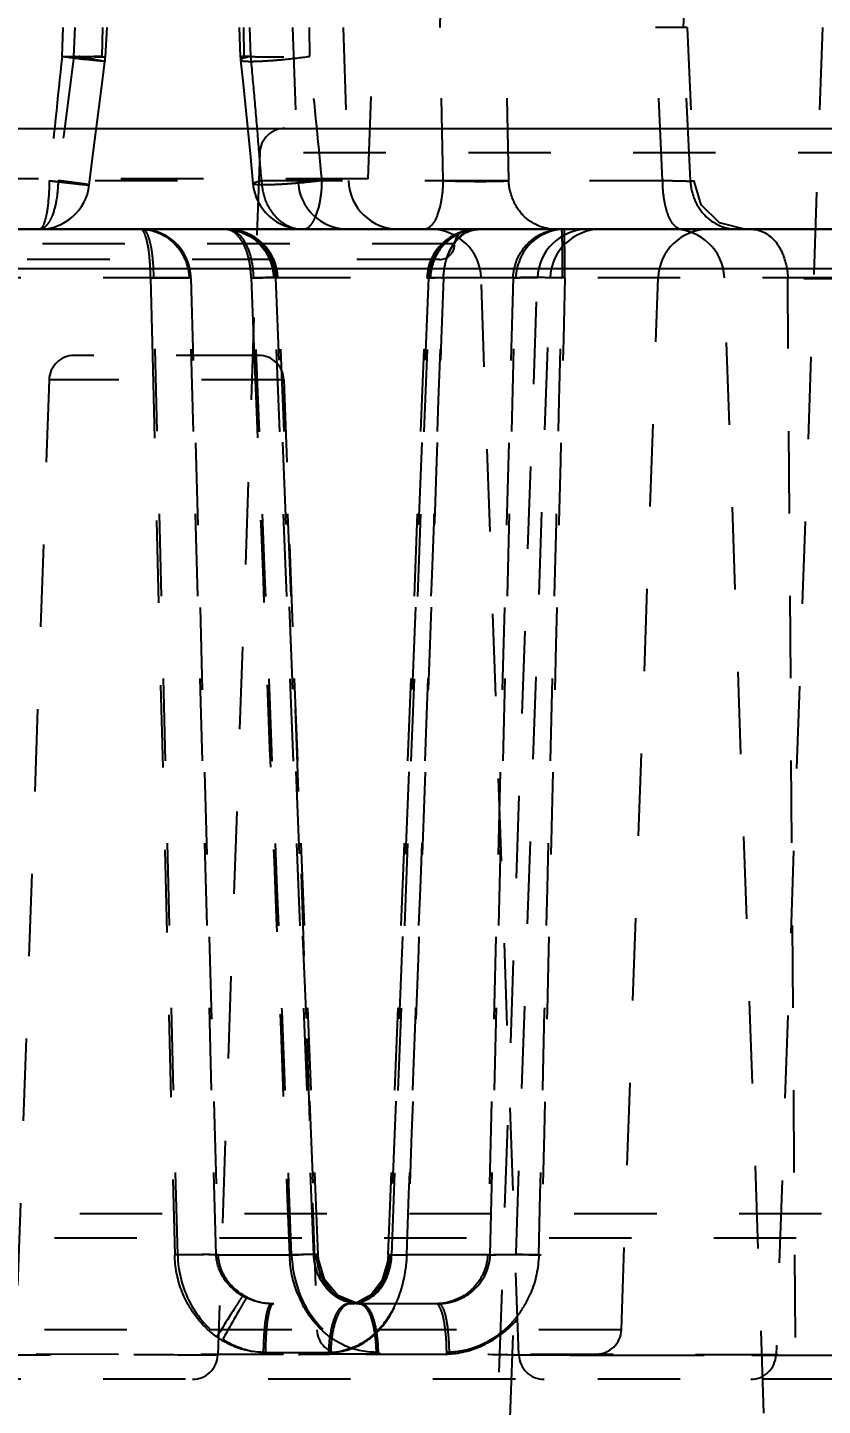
# Model space of a CAD drawing. Header units: millimetres. Extents: x -1265 to 1982, y -12197 to 1934.
# Drawn here: x 261.42 to 277.18, y -314.42 to -287.1 of the extents above; entities that cross this region are included whole.
import ezdxf

# ---------------------------------------------------------------- set-up
doc = ezdxf.new("R2010")
doc.units = ezdxf.units.MM
doc.header["$LTSCALE"] = 16.335
doc.header["$PDMODE"] = 3
doc.header["$PDSIZE"] = 0.3125
doc.linetypes.add('HIDDEN', pattern=[0.2, 0.1, -0.1])
doc.layers.get('0').update_dxf_attribs({"linetype": 'CONTINUOUS'})
doc.layers.get('Defpoints').update_dxf_attribs({"linetype": 'CONTINUOUS'})
doc.layers.add('DEFAULT_2', color=8, linetype='HIDDEN')
doc.styles.get("Standard").update_dxf_attribs({"font": 'txt', "width": 0.8})
doc.dimstyles.new('11', dxfattribs={"dimtxt": 8, "dimasz": 8, "dimexe": 0, "dimexo": 0, "dimgap": 0, "dimtad": 0, "dimdsep": 46, "dimtxsty": 'Standard', "dimcen": 0, "dimclrd": 4, "dimclre": 4, "dimclrt": 6, "dimazin": 0, "dimtp": 0.01, "dimtm": 0.01, "dimtfac": 1, "dimtofl": 0, "dimtmove": 0, "dimatfit": 3, "dimfxl": 0, "dimtolj": 1, "dimarcsym": 0})

# ---------------------------------------------------------------- blocks, each defined once
blk = doc.blocks.new('*D82')
at = {"color": 4, "lineweight": -2}
for p, q in [((302.177, -214.102), (252.55, -214.102)), ((252.55, -222.102), (252.55, -234.926)), ((252.55, -283.102), (252.55, -245.593)), ((347.649, -291.102), (252.55, -291.102))]:
    blk.add_line(p, q, dxfattribs=at)
at = {"color": 4}
for points in [[(251.216, -222.102), (253.883, -222.102), (252.55, -214.102)], [(251.216, -283.102), (253.883, -283.102), (252.55, -291.102)]]:
    blk.add_solid(points, dxfattribs=at)
at = {"layer": 'Defpoints', "color": 0}
for p in [(302.177, -214.102), (252.55, -291.102), (347.649, -291.102)]:
    blk.add_point(p, dxfattribs=at)
at = {"color": 6, "insert": (252.55, -240.259), "char_height": 8, "attachment_point": 5, "rotation": 90}
blk.add_mtext('\\A1;77', dxfattribs=at)
blk = doc.blocks.new('*D83')
at = {"color": 4, "lineweight": -2}
for p, q in [((185.186, -289.102), (324.733, -289.102)), ((324.733, -297.102), (324.733, -352.099)), ((324.733, -401.102), (324.733, -365.966)), ((185.186, -409.102), (324.733, -409.102))]:
    blk.add_line(p, q, dxfattribs=at)
at = {"color": 4}
for points in [[(323.4, -297.102), (326.067, -297.102), (324.733, -289.102)], [(323.4, -401.102), (326.067, -401.102), (324.733, -409.102)]]:
    blk.add_solid(points, dxfattribs=at)
at = {"layer": 'Defpoints', "color": 0}
for p in [(185.186, -289.102), (185.186, -409.102), (324.733, -409.102)]:
    blk.add_point(p, dxfattribs=at)
at = {"color": 6, "insert": (324.733, -359.033), "char_height": 8, "attachment_point": 5, "rotation": 90}
blk.add_mtext('\\A1;120', dxfattribs=at)

msp = doc.modelspace()

# ---------------------------------------------------------------- linework, layer by layer
at = {"color": 7, "linetype": 'Continuous'}
for p, q in [((-119.823, -291.102), (302.177, -291.102)), ((281.55, -291.888), (258.814, -291.888))]:
    msp.add_line(p, q, dxfattribs=at)
at = {"layer": 'DEFAULT_2', "color": 8, "linetype": 'HIDDEN'}
for p, q in [((274.906, -278.089), (274.496, -287.102)), ((269.6, -287.102), (269.774, -278.092)), ((271.075, -278.092), (270.901, -287.102)), ((274.281, -278.092), (273.871, -287.102)), ((274.423, -287.102), (274.833, -278.092)), ((268.177, -290.102), (268.318, -286.067)), ((262.121, -287.102), (262.106, -287.675)), ((262.342, -287.674), (262.368, -287.102)), ((262.908, -287.102), (262.894, -287.675)), ((262.993, -287.102), (262.966, -287.685)), ((265.617, -287.102), (265.64, -287.68)), ((265.702, -287.102), (265.713, -287.675)), ((265.85, -287.675), (265.829, -287.102)), ((266.677, -287.102), (266.783, -290.137)), ((267.003, -287.102), (267.014, -287.675)), ((267.677, -287.102), (267.783, -290.137)), ((269.659, -290.137), (269.6, -287.102)), ((270.96, -290.137), (270.901, -287.102)), ((274.009, -290.137), (273.871, -287.102)), ((274.496, -287.102), (273.871, -287.102)), ((274.561, -290.137), (274.423, -287.102)), ((274.496, -287.102), (274.634, -290.148)), ((277.177, -287.102), (276.258, -313.42)), ((262.894, -287.675), (262.966, -287.685)), ((262.915, -288.105), (262.959, -287.772)), ((265.64, -287.68), (265.713, -287.675)), ((265.645, -287.746), (265.689, -288.16)), ((265.689, -288.16), (265.834, -289.596)), ((266.526, -289.102), (277.828, -289.102)), ((266.026, -289.585), (265.194, -313.42)), ((265.834, -289.596), (265.891, -290.196)), ((278.328, -289.585), (266.026, -289.585)), ((268.176, -290.102), (260.179, -290.102)), ((252.962, -290.137), (274.561, -290.137)), ((274.561, -290.137), (274.634, -290.148)), ((269.888, -291.392), (254.866, -291.392)), ((269.587, -291.702), (255.167, -291.702)), ((290.694, -292.067), (164.873, -292.067)), ((263.863, -292.067), (263.901, -293.609)), ((264.4, -311.437), (263.921, -292.067)), ((265.163, -311.437), (264.627, -292.067)), ((264.662, -292.067), (265.199, -311.437)), ((265.855, -292.067), (265.916, -293.606)), ((267.098, -311.437), (266.302, -292.067)), ((266.388, -292.061), (266.303, -292.067)), ((266.34, -292.061), (267.136, -311.431)), ((267.182, -311.431), (266.388, -292.061)), ((268.573, -311.432), (269.34, -292.063)), ((269.368, -292.063), (268.604, -311.432)), ((268.642, -311.437), (269.406, -292.067)), ((269.376, -292.067), (269.34, -292.063)), ((269.368, -292.063), (269.406, -292.067)), ((270.194, -337.52), (271.781, -292.067)), ((270.315, -326.82), (271.529, -292.067)), ((271.16, -313.42), (270.415, -292.067)), ((271.047, -292.067), (270.541, -311.437)), ((270.592, -311.437), (271.101, -292.067)), ((273.194, -312.92), (273.922, -292.067)), ((277.16, -347.22), (275.234, -292.067)), ((277.045, -368.607), (276.492, -292.085)), ((266.003, -293.602), (262.351, -293.602)), ((263.901, -293.609), (264.342, -311.437)), ((261.852, -294.085), (261.194, -312.92)), ((266.503, -294.085), (261.852, -294.085)), ((266.503, -294.085), (267.16, -312.92)), ((283.694, -310.62), (260.66, -310.62)), ((283.194, -311.102), (261.16, -311.102)), ((265.163, -311.437), (267.145, -311.437)), ((267.098, -311.437), (267.182, -311.431)), ((267.136, -311.431), (267.136, -311.431)), ((267.182, -311.431), (267.182, -311.431)), ((268.61, -311.437), (268.573, -311.432)), ((268.573, -311.432), (268.573, -311.432)), ((268.642, -311.437), (268.604, -311.432)), ((270.592, -311.437), (268.61, -311.437)), ((269.57, -312.402), (266.253, -312.402)), ((273.194, -312.92), (255.16, -312.92)), ((286.096, -313.42), (255.66, -313.402)), ((266.096, -313.367), (267.431, -313.367)), ((268.333, -313.411), (269.026, -313.402)), ((269.026, -313.402), (269.732, -313.411)), ((272.177, -313.42), (272.697, -313.42)), ((272.697, -313.42), (273.201, -313.42)), ((273.201, -313.42), (275.781, -313.42)), ((275.781, -313.42), (276.007, -313.42)), ((276.007, -313.42), (279.01, -313.42)), ((290.694, -313.902), (261.16, -313.902))]:
    msp.add_line(p, q, dxfattribs=at)
for points in [[(262.649, -290.222), (262.732, -289.541), (262.915, -288.105)], [(275.633, -291.102), (275.139, -290.972), (274.775, -290.614), (274.634, -290.148)], [(268, -312.402), (267.83, -312.384), (267.48, -312.203), (267.236, -311.865), (267.135, -311.431)], [(268.051, -312.402), (267.942, -312.395), (267.576, -312.243), (267.311, -311.925), (267.188, -311.519), (267.181, -311.431)], [(268.574, -311.432), (268.56, -311.579), (268.447, -311.946), (268.236, -312.227), (267.955, -312.379), (267.775, -312.402)], [(268.604, -311.432), (268.599, -311.513), (268.502, -311.897), (268.304, -312.197), (268.037, -312.367), (267.819, -312.402)]]:
    msp.add_lwpolyline(points, dxfattribs=at)
for centre, radius, start, end in [((523.699, -315.804), 263.098, 173.86243, 174.40152), ((456.846, -313.545), 196.217, 172.42366, 173.14862), ((262.654, -261.344), 26.337, 268.8079, 269.5343), ((267.864, -244.009), 44.043, 262.4917, 263.1032), ((261.967, -287.64), 1, 352.4038, 357.396), ((266.64, -287.64), 1, 182.2866, 186.1193), ((39.262, -308.369), 227.532, 5.01177, 5.21828), ((265.398, -276.039), 11.747, 275.4246, 277.9074), ((73.682, -308.331), 194.432, 5.36926, 6.09852), ((13.772, -310.604), 253.12, 4.82526, 5.01175), ((266.526, -289.602), 0.5, 90, 178), ((-18.263, -313.308), 285.268, 4.65902, 4.82525), ((261.656, -290.102), 1, 270, 353.1276), ((266.887, -290.102), 1, 185.3905, 270), ((267.783, -290.102), 1, 182, 270), ((268.783, -290.102), 1, 182, 270), ((276.341, -290.106), 2.332, 180.7673, 182.8289), ((265.341, -292.102), 1, 2.3451, 89.997), ((265.388, -292.102), 1, 2.3412, 89.9971), ((270.339, -292.102), 1, 90.003, 177.7417), ((270.368, -292.102), 1, 90.003, 177.7489), ((269.415, -292.102), 1, 2, 90), ((270.188, -291.402), 0.3, 90, 178), ((270.369, -292.043), 0.94, 115.6849, 119.9073), ((272.528, -292.102), 1, 90, 178), ((272.781, -292.102), 1, 90, 178), ((272.009, -292.01), 0.908, 90.0338, 97.3577), ((274.922, -292.102), 1, 90, 178), ((274.235, -292.102), 1, 2, 90), ((269.587, -291.402), 0.3, 270, 358), ((263.613, -292.092), 1.012, 23.2438, 30.2396), ((270.45, -292.104), 1.044, 155.5944, 162.4285), ((270.417, -292.09), 1.008, 149.7805, 155.5956), ((270.934, -292.054), 1.266, 161.2442, 164.7426), ((270.814, -292.013), 1.14, 157.8334, 161.2431), ((271.308, -292.131), 1.648, 172.4735, 177.7772), ((269.104, -309.922), 17.863, 88.5155, 88.749), ((268.837, -320.283), 28.227, 88.3258, 88.5188), ((271.388, -312.054), 19.996, 89.4166, 89.6079), ((271.321, -317.858), 25.8, 88.4438, 89.4003), ((262.351, -294.102), 0.5, 90, 178), ((266.003, -294.102), 0.5, 2, 90), ((269.001, -311.343), 2.387, 182.2511, 184.6365), ((270.826, -337.629), 26.202, 88.402, 89.4236), ((268.78, -311.417), 2.153, 201.5807, 207.6683), ((269.521, -311.413), 2.03, 323.7485, 337.4657), ((268.048, -311.569), 0.833, 254.6613, 269.9297), ((269.581, -311.456), 1.957, 315.5789, 323.7167), ((268.473, -311.634), 1.776, 222.2528, 231.3066), ((267.66, -312.902), 0.5, 182, 270), ((268.41, -311.71), 1.678, 231.3492, 236.3334), ((267.187, -311.806), 1.63, 313.0873, 318.0406), ((267.121, -311.746), 1.72, 318.0208, 320.6164), ((269.617, -311.49), 1.907, 309.9519, 315.5524), ((272.694, -312.902), 0.5, 270, 358), ((264.694, -313.402), 0.5, 270, 358), ((267.396, -312.117), 1.25, 270.0632, 281.5786), ((271.66, -313.402), 0.5, 182, 270), ((275.758, -313.402), 0.5, 270, 358)]:
    msp.add_arc(centre, radius, start, end, dxfattribs=at)
for points, knots in [([(262.747, -287.734), (262.716, -287.729), (262.58, -287.708), (262.445, -287.689), (262.342, -287.675)], [0, 0, 0, 0, 0.236048, 1, 1, 1, 1]), ([(262.894, -287.675), (262.868, -287.676), (262.717, -287.681), (262.565, -287.68), (262.44, -287.679)], [0, 0, 0, 0, 0.173226, 1, 1, 1, 1]), ([(262.958, -287.772), (262.956, -287.774), (262.944, -287.771), (262.925, -287.773), (262.891, -287.768), (262.824, -287.763), (262.717, -287.75), (262.626, -287.74), (262.575, -287.734)], [0, 0, 0, 0, 0.020961, 0.076098, 0.164143, 0.283588, 0.604767, 1, 1, 1, 1]), ([(262.748, -287.734), (262.777, -287.738), (262.825, -287.747), (262.899, -287.756), (262.924, -287.767), (262.961, -287.768), (262.958, -287.772)], [0, 0, 0, 0, 0.405243, 0.725247, 0.932002, 1, 1, 1, 1]), ([(262.966, -287.685), (262.966, -287.69), (262.938, -287.685), (262.906, -287.692), (262.834, -287.688), (262.783, -287.688), (262.753, -287.687)], [0, 0, 0, 0, 0.066171, 0.258701, 0.573649, 1, 1, 1, 1]), ([(265.85, -287.675), (265.821, -287.676), (265.769, -287.677), (265.708, -287.679), (265.673, -287.679), (265.655, -287.681), (265.647, -287.679), (265.64, -287.681), (265.64, -287.68)], [0, 0, 0, 0, 0.427252, 0.742731, 0.854802, 0.93526, 0.983753, 1, 1, 1, 1]), ([(265.646, -287.746), (265.646, -287.753), (265.673, -287.764), (265.718, -287.768), (265.801, -287.773), (265.959, -287.772), (266.199, -287.761), (266.4, -287.744), (266.507, -287.734)], [0, 0, 0, 0, 0.022856, 0.079048, 0.173113, 0.300273, 0.629432, 1, 1, 1, 1]), ([(265.85, -287.675), (265.81, -287.683), (265.744, -287.7), (265.676, -287.718), (265.655, -287.734)], [0, 0, 0, 0, 0.609125, 1, 1, 1, 1]), ([(266.503, -287.687), (266.344, -287.689), (266.081, -287.689), (265.817, -287.684), (265.713, -287.675)], [0, 0, 0, 0, 0.604262, 1, 1, 1, 1]), ([(262.03, -290.137), (262.029, -290.261), (262.009, -290.493), (261.945, -290.764), (261.866, -290.936), (261.793, -291.045), (261.708, -291.102), (261.656, -291.102)], [0, 0, 0, 0, 0.340316, 0.635836, 0.756212, 0.855737, 1, 1, 1, 1]), ([(261.856, -290.137), (261.855, -290.299), (261.838, -290.58), (261.794, -290.861), (261.754, -290.974)], [0, 0, 0, 0, 0.574979, 1, 1, 1, 1]), ([(261.856, -290.137), (261.942, -290.147), (262.072, -290.162), (262.244, -290.182), (262.367, -290.196), (262.476, -290.208), (262.551, -290.214), (262.604, -290.22), (262.621, -290.219), (262.652, -290.226), (262.648, -290.222)], [0, 0, 0, 0, 0.32765, 0.493995, 0.651671, 0.791861, 0.903834, 0.945823, 0.976661, 1, 1, 1, 1]), ([(262.648, -290.222), (262.644, -290.218), (262.621, -290.219), (262.583, -290.208), (262.519, -290.201), (262.439, -290.189), (262.345, -290.177), (262.208, -290.159), (262.102, -290.146), (262.03, -290.137)], [0, 0, 0, 0, 0.026788, 0.095283, 0.199044, 0.331559, 0.485798, 0.653906, 1, 1, 1, 1]), ([(265.892, -290.196), (265.89, -290.19), (265.912, -290.176), (265.964, -290.16), (266.021, -290.146), (266.063, -290.137)], [0, 0, 0, 0, 0.09615, 0.31332, 1, 1, 1, 1]), ([(267.261, -290.137), (267.13, -290.153), (266.921, -290.176), (266.633, -290.2), (266.406, -290.214), (266.202, -290.222), (266.047, -290.223), (265.95, -290.217), (265.907, -290.207), (265.893, -290.2), (265.892, -290.196)], [0, 0, 0, 0, 0.288432, 0.457428, 0.629134, 0.783556, 0.900446, 0.971324, 0.990412, 1, 1, 1, 1]), ([(266.063, -290.137), (266.064, -290.183), (266.079, -290.361), (266.135, -290.537), (266.199, -290.654)], [0, 0, 0, 0, 0.254836, 1, 1, 1, 1]), ([(266.887, -291.102), (266.939, -291.102), (267.024, -291.045), (267.097, -290.936), (267.176, -290.764), (267.24, -290.493), (267.259, -290.261), (267.261, -290.137)], [0, 0, 0, 0, 0.144263, 0.243788, 0.364164, 0.659684, 1, 1, 1, 1]), ([(269.659, -290.137), (269.657, -290.258), (269.637, -290.489), (269.566, -290.797), (269.457, -291.016), (269.336, -291.102), (269.285, -291.102)], [0, 0, 0, 0, 0.330807, 0.636907, 0.859447, 1, 1, 1, 1]), ([(269.659, -290.137), (269.914, -290.147), (270.276, -290.154), (270.71, -290.149), (270.889, -290.144), (270.96, -290.137)], [0, 0, 0, 0, 0.588071, 0.83494, 1, 1, 1, 1]), ([(271.887, -291.102), (271.652, -291.102), (271.274, -290.933), (271.022, -290.51), (270.964, -290.26), (270.96, -290.137)], [0, 0, 0, 0, 0.483041, 0.746594, 1, 1, 1, 1]), ([(274.633, -290.148), (274.633, -290.151), (274.611, -290.148), (274.587, -290.153), (274.529, -290.151), (274.458, -290.151), (274.366, -290.148), (274.215, -290.145), (274.094, -290.14), (274.009, -290.137)], [0, 0, 0, 0, 0.017417, 0.068701, 0.154074, 0.272226, 0.419639, 0.59257, 1, 1, 1, 1]), ([(274.067, -290.633), (274.059, -290.6), (274.032, -290.464), (274.017, -290.326), (274.012, -290.221)], [0, 0, 0, 0, 0.24426, 1, 1, 1, 1]), ([(274.561, -290.137), (274.565, -290.26), (274.623, -290.51), (274.876, -290.933), (275.254, -291.102), (275.488, -291.102)], [0, 0, 0, 0, 0.253406, 0.516959, 1, 1, 1, 1]), ([(274.383, -291.102), (274.312, -291.102), (274.203, -290.995), (274.118, -290.823), (274.082, -290.701), (274.067, -290.633)], [0, 0, 0, 0, 0.362529, 0.646335, 1, 1, 1, 1]), ([(261.754, -290.974), (261.742, -291.007), (261.723, -291.058), (261.676, -291.102), (261.656, -291.102)], [0, 0, 0, 0, 0.639048, 1, 1, 1, 1]), ([(263.762, -291.231), (263.756, -291.212), (263.739, -291.163), (263.7, -291.102), (263.665, -291.102)], [0, 0, 0, 0, 0.359941, 1, 1, 1, 1]), ([(263.665, -291.102), (263.828, -291.102), (264.162, -291.193), (264.404, -291.439), (264.487, -291.582)], [0, 0, 0, 0, 0.495985, 1, 1, 1, 1]), ([(264.662, -292.067), (264.654, -291.819), (264.45, -291.314), (263.942, -291.102), (263.701, -291.102)], [0, 0, 0, 0, 0.50676, 1, 1, 1, 1]), ([(263.701, -291.102), (263.738, -291.102), (263.79, -291.172), (263.824, -291.271), (263.858, -291.391), (263.885, -291.535), (263.911, -291.763), (263.918, -291.943), (263.922, -292.067)], [0, 0, 0, 0, 0.109406, 0.202774, 0.324235, 0.469833, 0.635224, 1, 1, 1, 1]), ([(265.341, -291.102), (265.583, -291.102), (266.09, -291.314), (266.294, -291.819), (266.302, -292.067)], [0, 0, 0, 0, 0.49324, 1, 1, 1, 1]), ([(265.811, -291.692), (265.792, -291.61), (265.745, -291.458), (265.637, -291.268), (265.503, -291.137), (265.392, -291.102), (265.341, -291.102)], [0, 0, 0, 0, 0.31662, 0.588319, 0.810417, 1, 1, 1, 1]), ([(265.388, -291.102), (265.457, -291.102), (265.612, -291.172), (265.767, -291.398), (265.871, -291.707), (265.897, -291.943), (265.9, -292.067)], [0, 0, 0, 0, 0.174804, 0.399295, 0.682048, 1, 1, 1, 1]), ([(269.377, -292.067), (269.385, -291.819), (269.59, -291.314), (270.097, -291.102), (270.339, -291.102)], [0, 0, 0, 0, 0.506556, 1, 1, 1, 1]), ([(269.667, -292.067), (269.672, -291.942), (269.708, -291.7), (269.856, -291.384), (270.081, -291.16), (270.276, -291.102), (270.368, -291.102)], [0, 0, 0, 0, 0.288734, 0.556217, 0.790158, 1, 1, 1, 1]), ([(270.339, -291.102), (270.271, -291.102), (270.127, -291.135), (270.011, -291.222), (269.959, -291.274)], [0, 0, 0, 0, 0.482213, 1, 1, 1, 1]), ([(272.063, -291.102), (271.821, -291.102), (271.313, -291.314), (271.109, -291.819), (271.101, -292.067)], [0, 0, 0, 0, 0.493444, 1, 1, 1, 1]), ([(272.008, -291.102), (272.005, -291.102), (272.012, -291.122), (272.008, -291.142), (272.014, -291.191), (272.014, -291.226), (272.015, -291.246)], [0, 0, 0, 0, 0.064795, 0.256412, 0.569821, 1, 1, 1, 1]), ([(272.072, -292.067), (272.072, -291.943), (272.072, -291.764), (272.07, -291.536), (272.069, -291.391), (272.069, -291.274), (272.066, -291.193), (272.065, -291.147), (272.062, -291.122), (272.064, -291.112), (272.061, -291.102), (272.063, -291.102)], [0, 0, 0, 0, 0.384734, 0.558176, 0.709174, 0.832759, 0.924295, 0.957032, 0.980727, 0.995118, 1, 1, 1, 1]), ([(275.785, -291.102), (275.976, -291.102), (276.283, -291.313), (276.449, -291.716), (276.491, -291.962), (276.492, -292.085)], [0, 0, 0, 0, 0.437999, 0.717285, 1, 1, 1, 1]), ([(263.845, -291.693), (263.842, -291.646), (263.826, -291.49), (263.797, -291.335), (263.762, -291.231)], [0, 0, 0, 0, 0.298897, 1, 1, 1, 1]), ([(266.266, -291.692), (266.246, -291.644), (266.15, -291.46), (265.994, -291.308), (265.86, -291.23)], [0, 0, 0, 0, 0.254209, 1, 1, 1, 1]), ([(269.959, -291.274), (269.939, -291.294), (269.857, -291.387), (269.795, -291.496), (269.759, -291.583)], [0, 0, 0, 0, 0.23566, 1, 1, 1, 1]), ([(272.015, -291.246), (272.015, -291.269), (272.018, -291.381), (272.018, -291.493), (272.019, -291.582)], [0, 0, 0, 0, 0.202767, 1, 1, 1, 1]), ([(263.863, -292.067), (263.863, -292.035), (263.859, -291.91), (263.853, -291.785), (263.845, -291.693)], [0, 0, 0, 0, 0.255407, 1, 1, 1, 1]), ([(265.856, -292.067), (265.854, -291.972), (265.842, -291.846), (265.818, -291.722), (265.811, -291.692)], [0, 0, 0, 0, 0.755674, 1, 1, 1, 1]), ([(272.019, -291.582), (272.019, -291.62), (272.021, -291.782), (272.022, -291.944), (272.021, -292.067)], [0, 0, 0, 0, 0.234507, 1, 1, 1, 1]), ([(263.863, -292.067), (264.024, -292.064), (264.278, -292.062), (264.534, -292.06), (264.628, -292.067)], [0, 0, 0, 0, 0.630188, 1, 1, 1, 1]), ([(264.663, -292.067), (264.571, -292.06), (264.324, -292.062), (264.077, -292.064), (263.921, -292.067)], [0, 0, 0, 0, 0.370834, 1, 1, 1, 1]), ([(265.855, -292.067), (265.922, -292.065), (266.017, -292.062), (266.135, -292.06), (266.206, -292.058), (266.26, -292.059), (266.304, -292.057), (266.323, -292.061), (266.34, -292.058), (266.34, -292.061)], [0, 0, 0, 0, 0.413313, 0.586261, 0.731715, 0.847248, 0.931319, 0.982436, 1, 1, 1, 1]), ([(266.387, -292.061), (266.387, -292.059), (266.37, -292.061), (266.351, -292.057), (266.307, -292.059), (266.252, -292.058), (266.181, -292.06), (266.062, -292.062), (265.966, -292.065), (265.899, -292.067)], [0, 0, 0, 0, 0.017588, 0.068725, 0.152771, 0.26831, 0.413861, 0.586875, 1, 1, 1, 1]), ([(269.34, -292.063), (269.34, -292.06), (269.36, -292.065), (269.383, -292.059), (269.435, -292.063), (269.471, -292.062), (269.493, -292.063)], [0, 0, 0, 0, 0.065209, 0.256253, 0.569487, 1, 1, 1, 1]), ([(269.667, -292.067), (269.625, -292.066), (269.552, -292.064), (269.466, -292.062), (269.416, -292.062), (269.39, -292.061), (269.379, -292.063), (269.369, -292.061), (269.368, -292.063)], [0, 0, 0, 0, 0.422618, 0.738815, 0.851854, 0.933475, 0.983002, 1, 1, 1, 1]), ([(271.046, -292.067), (271.106, -292.062), (271.265, -292.059), (271.425, -292.058), (271.524, -292.059)], [0, 0, 0, 0, 0.375191, 1, 1, 1, 1]), ([(272.073, -292.067), (271.869, -292.062), (271.546, -292.06), (271.221, -292.055), (271.1, -292.067)], [0, 0, 0, 0, 0.626641, 1, 1, 1, 1]), ([(284.976, -292.085), (284.196, -292.084), (281.368, -292.083), (278.54, -292.083), (276.492, -292.085)], [0, 0, 0, 0, 0.275893, 1, 1, 1, 1]), ([(265.163, -311.437), (265.065, -311.429), (264.791, -311.431), (264.517, -311.433), (264.342, -311.437)], [0, 0, 0, 0, 0.360184, 1, 1, 1, 1]), ([(264.828, -312.739), (264.676, -312.559), (264.436, -312.143), (264.347, -311.672), (264.342, -311.437)], [0, 0, 0, 0, 0.500019, 1, 1, 1, 1]), ([(265.199, -311.437), (265.103, -311.429), (264.836, -311.431), (264.57, -311.433), (264.4, -311.437)], [0, 0, 0, 0, 0.359968, 1, 1, 1, 1]), ([(264.4, -311.437), (264.407, -311.763), (264.573, -312.418), (265.025, -312.93), (265.298, -313.107)], [0, 0, 0, 0, 0.500402, 1, 1, 1, 1]), ([(265.688, -312.25), (265.54, -312.165), (265.283, -311.932), (265.167, -311.599), (265.163, -311.437)], [0, 0, 0, 0, 0.513681, 1, 1, 1, 1]), ([(265.199, -311.437), (265.203, -311.606), (265.333, -311.956), (265.612, -312.19), (265.773, -312.272)], [0, 0, 0, 0, 0.484608, 1, 1, 1, 1]), ([(267.134, -311.431), (267.133, -311.428), (267.117, -311.43), (267.095, -311.426), (267.049, -311.428), (266.989, -311.428), (266.911, -311.429), (266.785, -311.432), (266.686, -311.435), (266.616, -311.437)], [0, 0, 0, 0, 0.017199, 0.06685, 0.151473, 0.271479, 0.422052, 0.597478, 1, 1, 1, 1]), ([(267.18, -311.431), (267.179, -311.428), (267.163, -311.43), (267.141, -311.426), (267.094, -311.428), (267.033, -311.428), (266.955, -311.429), (266.828, -311.432), (266.727, -311.435), (266.657, -311.437)], [0, 0, 0, 0, 0.017278, 0.066981, 0.151617, 0.271654, 0.422282, 0.597731, 1, 1, 1, 1]), ([(266.658, -311.437), (266.677, -311.923), (266.937, -312.684), (267.721, -313.266), (268.194, -313.399), (268.429, -313.399)], [0, 0, 0, 0, 0.507626, 0.754679, 1, 1, 1, 1]), ([(267.998, -312.402), (267.88, -312.402), (267.641, -312.349), (267.245, -312.057), (267.109, -311.68), (267.098, -311.437)], [0, 0, 0, 0, 0.246279, 0.492651, 1, 1, 1, 1]), ([(267.145, -311.437), (267.155, -311.645), (267.254, -311.962), (267.546, -312.257), (267.732, -312.346), (267.828, -312.373)], [0, 0, 0, 0, 0.508784, 0.755917, 1, 1, 1, 1]), ([(267.431, -313.367), (267.646, -313.367), (268.086, -313.244), (268.571, -312.768), (268.863, -312.14), (268.938, -311.674), (268.947, -311.437)], [0, 0, 0, 0, 0.239463, 0.481309, 0.735683, 1, 1, 1, 1]), ([(268.61, -311.437), (268.605, -311.561), (268.562, -311.803), (268.395, -312.124), (268.12, -312.35), (267.89, -312.402), (267.776, -312.402)], [0, 0, 0, 0, 0.264902, 0.516458, 0.75629, 1, 1, 1, 1]), ([(268.574, -311.432), (268.574, -311.43), (268.586, -311.432), (268.6, -311.429), (268.632, -311.431), (268.672, -311.431), (268.726, -311.432), (268.816, -311.434), (268.888, -311.436), (268.939, -311.437)], [0, 0, 0, 0, 0.015801, 0.063206, 0.144718, 0.260454, 0.407266, 0.58174, 1, 1, 1, 1]), ([(268.605, -311.432), (268.605, -311.431), (268.616, -311.433), (268.629, -311.43), (268.659, -311.431), (268.697, -311.431), (268.747, -311.432), (268.831, -311.434), (268.899, -311.436), (268.947, -311.437)], [0, 0, 0, 0, 0.015603, 0.062783, 0.143999, 0.259221, 0.405532, 0.579833, 1, 1, 1, 1]), ([(268.939, -311.437), (268.935, -311.522), (268.907, -311.858), (268.817, -312.19), (268.711, -312.418)], [0, 0, 0, 0, 0.252803, 1, 1, 1, 1]), ([(270.541, -311.437), (270.536, -311.686), (270.298, -312.2), (269.775, -312.402), (269.519, -312.402)], [0, 0, 0, 0, 0.492599, 1, 1, 1, 1]), ([(269.57, -312.402), (269.826, -312.402), (270.349, -312.2), (270.587, -311.686), (270.592, -311.437)], [0, 0, 0, 0, 0.507455, 1, 1, 1, 1]), ([(269.725, -313.399), (269.971, -313.399), (270.463, -313.266), (271.088, -312.836), (271.495, -312.187), (271.598, -311.687), (271.604, -311.437)], [0, 0, 0, 0, 0.247452, 0.497152, 0.748366, 1, 1, 1, 1]), ([(270.541, -311.437), (270.556, -311.436), (270.655, -311.429), (270.755, -311.428), (270.839, -311.428)], [0, 0, 0, 0, 0.154499, 1, 1, 1, 1]), ([(270.592, -311.437), (270.637, -311.432), (270.76, -311.429), (271.097, -311.425), (271.389, -311.431), (271.604, -311.437)], [0, 0, 0, 0, 0.133882, 0.364955, 1, 1, 1, 1]), ([(270.839, -311.428), (270.858, -311.427), (270.942, -311.427), (271.025, -311.428), (271.09, -311.428)], [0, 0, 0, 0, 0.228473, 1, 1, 1, 1]), ([(267.82, -312.402), (267.985, -312.402), (268.332, -312.28), (268.516, -311.974), (268.572, -311.813)], [0, 0, 0, 0, 0.492676, 1, 1, 1, 1]), ([(265.688, -312.25), (265.666, -312.277), (265.609, -312.369), (265.435, -312.638), (265.287, -312.881), (265.177, -313.062)], [0, 0, 0, 0, 0.111065, 0.337655, 1, 1, 1, 1]), ([(265.773, -312.272), (265.753, -312.3), (265.701, -312.391), (265.539, -312.667), (265.402, -312.918), (265.298, -313.107)], [0, 0, 0, 0, 0.105897, 0.328415, 1, 1, 1, 1]), ([(266.253, -312.402), (266.242, -312.402), (266.216, -312.427), (266.175, -312.519), (266.133, -312.72), (266.106, -313.018), (266.097, -313.247), (266.096, -313.367)], [0, 0, 0, 0, 0.03358, 0.094547, 0.310859, 0.638167, 1, 1, 1, 1]), ([(266.145, -313.367), (266.146, -313.247), (266.154, -313.018), (266.181, -312.72), (266.223, -312.52), (266.262, -312.427), (266.288, -312.402), (266.299, -312.402)], [0, 0, 0, 0, 0.362138, 0.689671, 0.905969, 0.966771, 1, 1, 1, 1]), ([(267.819, -312.402), (267.766, -312.403), (267.641, -312.487), (267.528, -312.707), (267.454, -313.015), (267.433, -313.247), (267.431, -313.367)], [0, 0, 0, 0, 0.143993, 0.367352, 0.671831, 1, 1, 1, 1]), ([(267.451, -312.893), (267.466, -312.822), (267.502, -312.694), (267.588, -312.515), (267.7, -312.403), (267.775, -312.402)], [0, 0, 0, 0, 0.352948, 0.637265, 1, 1, 1, 1]), ([(267.998, -312.402), (268.065, -312.402), (268.162, -312.514), (268.235, -312.682), (268.267, -312.804), (268.281, -312.872)], [0, 0, 0, 0, 0.348731, 0.636342, 1, 1, 1, 1]), ([(268.377, -313.402), (268.378, -313.279), (268.362, -313.042), (268.3, -312.725), (268.209, -312.5), (268.095, -312.402), (268.047, -312.402)], [0, 0, 0, 0, 0.333983, 0.646562, 0.869559, 1, 1, 1, 1]), ([(269.731, -313.402), (269.732, -313.279), (269.722, -313.045), (269.681, -312.726), (269.63, -312.522), (269.555, -312.402), (269.519, -312.402)], [0, 0, 0, 0, 0.351029, 0.675778, 0.895997, 1, 1, 1, 1]), ([(269.57, -312.402), (269.606, -312.402), (269.679, -312.523), (269.728, -312.726), (269.769, -313.045), (269.778, -313.279), (269.778, -313.402)], [0, 0, 0, 0, 0.103127, 0.32329, 0.648434, 1, 1, 1, 1]), ([(268.281, -312.872), (268.307, -313.003), (268.328, -313.181), (268.332, -313.359), (268.332, -313.402)], [0, 0, 0, 0, 0.754776, 1, 1, 1, 1]), ([(270.842, -312.952), (270.687, -313.081), (270.335, -313.291), (269.931, -313.367), (269.731, -313.367)], [0, 0, 0, 0, 0.502462, 1, 1, 1, 1]), ([(265.298, -313.107), (265.361, -313.148), (265.62, -313.294), (265.922, -313.367), (266.145, -313.367)], [0, 0, 0, 0, 0.252269, 1, 1, 1, 1]), ([(268.332, -313.367), (268.108, -313.367), (267.803, -313.297), (267.543, -313.148), (267.48, -313.106)], [0, 0, 0, 0, 0.74813, 1, 1, 1, 1]), ([(268.429, -313.399), (267.89, -313.399), (266.854, -313.416), (265.374, -313.425), (264.053, -313.417), (262.923, -313.421), (262.009, -313.418), (261.392, -313.422), (261.023, -313.423), (260.844, -313.416), (260.73, -313.408), (260.677, -313.399), (260.661, -313.399)], [0, 0, 0, 0, 0.208066, 0.400135, 0.571436, 0.718118, 0.836692, 0.924425, 0.956033, 0.979185, 0.993844, 1, 1, 1, 1]), ([(272.177, -313.42), (271.766, -313.42), (270.949, -313.429), (270.131, -313.399), (269.725, -313.399)], [0, 0, 0, 0, 0.502857, 1, 1, 1, 1])]:
    msp.add_open_spline(points, degree=3, knots=knots, dxfattribs=at)
for points in [[(266.199, -290.654), (266.239, -290.728), (266.289, -290.798), (266.348, -290.859)], [(266.348, -290.859), (266.412, -290.926), (266.488, -290.984), (266.571, -291.026)], [(265.86, -291.23), (265.719, -291.149), (265.551, -291.102), (265.388, -291.102)], [(266.571, -291.026), (266.668, -291.075), (266.778, -291.102), (266.887, -291.102)], [(270.368, -291.102), (270.229, -291.102), (270.087, -291.136), (269.961, -291.196)], [(271.537, -291.23), (271.645, -291.167), (271.768, -291.126), (271.892, -291.11)], [(269.9, -291.228), (269.756, -291.311), (269.63, -291.438), (269.546, -291.582)], [(271.186, -291.582), (271.27, -291.439), (271.394, -291.314), (271.537, -291.23)], [(264.543, -291.692), (264.593, -291.81), (264.623, -291.939), (264.627, -292.067)], [(266.351, -292.067), (266.346, -291.939), (266.317, -291.81), (266.266, -291.692)], [(269.713, -291.721), (269.695, -291.784), (269.682, -291.85), (269.674, -291.915)], [(271.047, -292.067), (271.052, -291.899), (271.102, -291.728), (271.186, -291.582)], [(269.455, -291.789), (269.426, -291.879), (269.41, -291.973), (269.406, -292.067)], [(266.657, -311.437), (266.406, -304.98), (266.153, -298.524), (265.899, -292.067)], [(268.939, -311.437), (269.179, -304.98), (269.42, -298.524), (269.661, -292.067)], [(269.667, -292.067), (269.427, -298.524), (269.187, -304.98), (268.947, -311.437)], [(271.557, -311.437), (271.71, -304.98), (271.865, -298.524), (272.022, -292.067)], [(272.073, -292.067), (271.915, -298.524), (271.76, -304.98), (271.604, -311.437)], [(265.916, -293.606), (266.15, -299.549), (266.383, -305.493), (266.616, -311.437)], [(266.777, -312.209), (266.692, -311.995), (266.641, -311.766), (266.622, -311.536)], [(268.572, -311.813), (268.614, -311.692), (268.636, -311.564), (268.642, -311.437)], [(271.556, -311.437), (271.55, -311.694), (271.495, -311.954), (271.397, -312.191)], [(266.253, -312.402), (266.058, -312.402), (265.858, -312.346), (265.688, -312.25)], [(265.773, -312.272), (265.934, -312.355), (266.118, -312.402), (266.299, -312.402)], [(267.158, -312.828), (267.046, -312.705), (266.95, -312.565), (266.873, -312.417)], [(268.711, -312.418), (268.642, -312.567), (268.555, -312.71), (268.45, -312.837)], [(265.177, -313.062), (265.048, -312.97), (264.93, -312.86), (264.828, -312.739)], [(267.397, -313.367), (267.399, -313.208), (267.417, -313.048), (267.451, -312.893)], [(268.301, -312.997), (268.121, -313.165), (267.888, -313.293), (267.647, -313.342)], [(265.473, -313.231), (265.369, -313.185), (265.27, -313.128), (265.177, -313.062)], [(266.096, -313.367), (265.884, -313.367), (265.667, -313.318), (265.473, -313.231)]]:
    msp.add_open_spline(points, degree=3, dxfattribs=at)

# ---------------------------------------------------------------- dimensions: what is measured, and where the dimension line sits
for base, p1, p2, picture, middle in [((252.55, -291.102), (302.177, -214.102), (347.649, -291.102), '*D82', (252.55, -240.259)), ((324.733, -409.102), (185.186, -289.102), (185.186, -409.102), '*D83', (324.733, -359.033))]:
    dim = msp.add_linear_dim(base=base, p1=p1, p2=p2, angle=90, dimstyle='11')
    dim.commit()
    dim.dimension.update_dxf_attribs({"geometry": picture, "text_midpoint": middle, "dimtype": 160})

doc.saveas('drawing.dxf')
